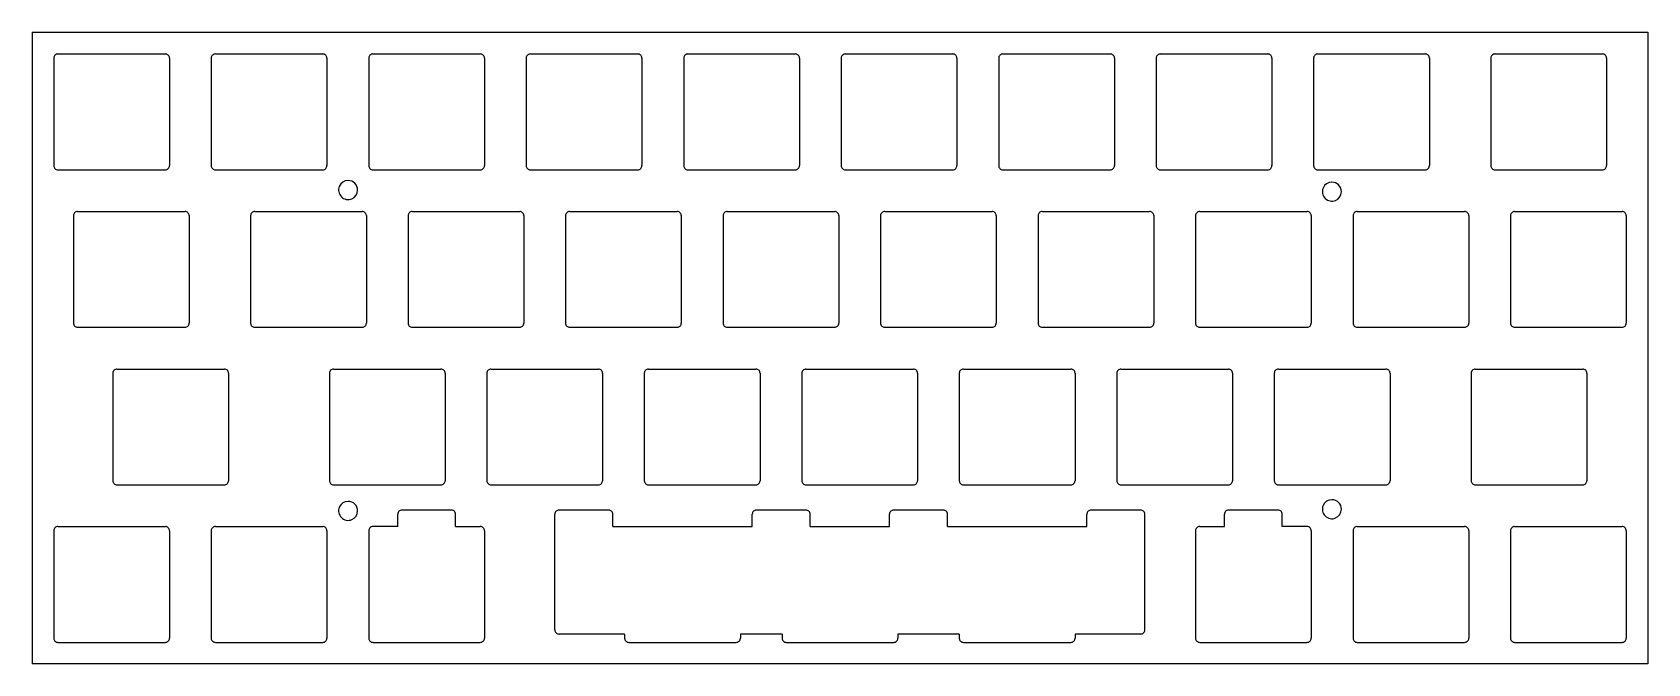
# Model space of a CAD drawing. Header units: millimetres. Extents: x 0 to 195, y -76 to 0.
import ezdxf

# ---------------------------------------------------------------- set-up
doc = ezdxf.new("R2010")
doc.units = ezdxf.units.MM
doc.layers.get('0').update_dxf_attribs({"linetype": 'CONTINUOUS'})

msp = doc.modelspace()

# ---------------------------------------------------------------- linework, layer by layer
at = {"color": 7}
for points in [[(0.025001, -0.024712), (195.425001, -0.024712), (195.425001, -76.374712), (0.025001, -76.374712)], [(0.025001, -0.024712), (0.025001, -76.374712)], [(2.618751, -3.144712), (2.618751, -16.144711)], [(3.118751, -2.644712), (16.11875, -2.644712)], [(16.61875, -3.144712), (16.61875, -16.144711)], [(21.668751, -3.144712), (21.668751, -16.144711)], [(22.168751, -2.644712), (35.168751, -2.644712)], [(35.668751, -3.144712), (35.668751, -16.144711)], [(40.718751, -3.144712), (40.718751, -16.144711)], [(41.218751, -2.644712), (54.218751, -2.644712)], [(54.718751, -3.144712), (54.718751, -16.144711)], [(59.768751, -3.144712), (59.768751, -16.144711)], [(60.268751, -2.644712), (73.268751, -2.644712)], [(73.768751, -3.144712), (73.768751, -16.144711)], [(78.818751, -3.144712), (78.818751, -16.144711)], [(79.318751, -2.644712), (92.318751, -2.644712)], [(92.818751, -3.144712), (92.818751, -16.144711)], [(97.868751, -3.144712), (97.868751, -16.144711)], [(98.368751, -2.644712), (111.368751, -2.644712)], [(111.868751, -3.144712), (111.868751, -16.144711)], [(116.918751, -3.144712), (116.918751, -16.144711)], [(117.418751, -2.644712), (130.41875, -2.644712)], [(130.91875, -3.144712), (130.91875, -16.144711)], [(135.968751, -3.144712), (135.968751, -16.144711)], [(136.468751, -2.644712), (149.468751, -2.644712)], [(149.968751, -3.144712), (149.968751, -16.144711)], [(155.018751, -3.144712), (155.018751, -16.144711)], [(155.518751, -2.644712), (168.518751, -2.644712)], [(169.018751, -3.144712), (169.018751, -16.144711)], [(176.450001, -3.144712), (176.450001, -16.144711)], [(176.950001, -2.644712), (189.950001, -2.644712)], [(190.450001, -3.144712), (190.450001, -16.144711)], [(3.118751, -16.644711), (16.11875, -16.644711)], [(22.168751, -16.644711), (35.168751, -16.644711)], [(41.218751, -16.644711), (54.218751, -16.644711)], [(60.268751, -16.644711), (73.268751, -16.644711)], [(79.318751, -16.644711), (92.318751, -16.644711)], [(98.368751, -16.644711), (111.368751, -16.644711)], [(117.418751, -16.644711), (130.41875, -16.644711)], [(136.468751, -16.644711), (149.468751, -16.644711)], [(155.518751, -16.644711), (168.518751, -16.644711)], [(176.950001, -16.644711), (189.950001, -16.644711)], [(5.000001, -22.194712), (5.000001, -35.194712)], [(5.500001, -21.694712), (18.500001, -21.694712)], [(19.000001, -22.194712), (19.000001, -35.194712)], [(26.431251, -22.194712), (26.431251, -35.194712)], [(26.931251, -21.694712), (39.931251, -21.694712)], [(40.431251, -22.194712), (40.431251, -35.194712)], [(45.481251, -22.194712), (45.481251, -35.194712)], [(45.981251, -21.694712), (58.981251, -21.694712)], [(59.481251, -22.194712), (59.481251, -35.194712)], [(64.531251, -22.194712), (64.531251, -35.194712)], [(65.031251, -21.694712), (78.031251, -21.694712)], [(78.531251, -22.194712), (78.531251, -35.194712)], [(83.581251, -22.194712), (83.581251, -35.194712)], [(84.081251, -21.694712), (97.081251, -21.694712)], [(97.581251, -22.194712), (97.581251, -35.194712)], [(102.631251, -22.194712), (102.631251, -35.194712)], [(103.131251, -21.694712), (116.131251, -21.694712)], [(116.631251, -22.194712), (116.631251, -35.194712)], [(121.681251, -22.194712), (121.681251, -35.194712)], [(122.181251, -21.694712), (135.181251, -21.694712)], [(135.681251, -22.194712), (135.681251, -35.194712)], [(140.731251, -22.194712), (140.731251, -35.194712)], [(141.231251, -21.694712), (154.231251, -21.694712)], [(154.731251, -22.194712), (154.731251, -35.194712)], [(159.781251, -22.194712), (159.781251, -35.194712)], [(160.281251, -21.694712), (173.281251, -21.694712)], [(173.781251, -22.194712), (173.781251, -35.194712)], [(178.831251, -22.194712), (178.831251, -35.194712)], [(179.331251, -21.694712), (192.331251, -21.694712)], [(192.831251, -22.194712), (192.831251, -35.194712)], [(5.500001, -35.694712), (18.500001, -35.694712)], [(26.931251, -35.694712), (39.931251, -35.694712)], [(45.981251, -35.694712), (58.981251, -35.694712)], [(65.031251, -35.694712), (78.031251, -35.694712)], [(84.081251, -35.694712), (97.081251, -35.694712)], [(103.131251, -35.694712), (116.131251, -35.694712)], [(122.181251, -35.694712), (135.181251, -35.694712)], [(141.231251, -35.694712), (154.231251, -35.694712)], [(160.281251, -35.694712), (173.281251, -35.694712)], [(179.331251, -35.694712), (192.331251, -35.694712)], [(10.262501, -40.744712), (23.262501, -40.744712)], [(36.456251, -40.744712), (49.456251, -40.744712)], [(55.506251, -40.744712), (68.506251, -40.744712)], [(74.556251, -40.744712), (87.556251, -40.744712)], [(93.606251, -40.744712), (106.606251, -40.744712)], [(112.656251, -40.744712), (125.656251, -40.744712)], [(131.706251, -40.744712), (144.706251, -40.744712)], [(150.756251, -40.744712), (163.756251, -40.744712)], [(174.568751, -40.744712), (187.568751, -40.744712)], [(9.762501, -41.244712), (9.762501, -54.244712)], [(23.762501, -41.244712), (23.762501, -54.244712)], [(35.956251, -41.244712), (35.956251, -54.244712)], [(49.956251, -41.244712), (49.956251, -54.244712)], [(55.006251, -41.244712), (55.006251, -54.244712)], [(69.006251, -41.244712), (69.006251, -54.244712)], [(74.056251, -41.244712), (74.056251, -54.244712)], [(88.056251, -41.244712), (88.056251, -54.244712)], [(93.106251, -41.244712), (93.106251, -54.244712)], [(107.106251, -41.244712), (107.106251, -54.244712)], [(112.156251, -41.244712), (112.156251, -54.244712)], [(126.156251, -41.244712), (126.156251, -54.244712)], [(131.206251, -41.244712), (131.206251, -54.244712)], [(145.206251, -41.244712), (145.206251, -54.244712)], [(150.256251, -41.244712), (150.256251, -54.244712)], [(164.256251, -41.244712), (164.256251, -54.244712)], [(174.068751, -41.244712), (174.068751, -54.244712)], [(188.068751, -41.244712), (188.068751, -54.244712)], [(10.262501, -54.744712), (23.262501, -54.744712)], [(36.456251, -54.744712), (49.456251, -54.744712)], [(55.506251, -54.744712), (68.506251, -54.744712)], [(74.556251, -54.744712), (87.556251, -54.744712)], [(93.606251, -54.744712), (106.606251, -54.744712)], [(112.656251, -54.744712), (125.656251, -54.744712)], [(131.706251, -54.744712), (144.706251, -54.744712)], [(150.756251, -54.744712), (163.756251, -54.744712)], [(174.568751, -54.744712), (187.568751, -54.744712)], [(44.225001, -59.794712), (44.225001, -58.294712)], [(50.725001, -57.794712), (44.725001, -57.794712)], [(51.225001, -59.794712), (51.225001, -58.294712)], [(63.237001, -72.294712), (63.237001, -58.294712)], [(69.737001, -57.794712), (63.737001, -57.794712)], [(70.237001, -59.794712), (70.237001, -58.294712)], [(87.113001, -59.794712), (87.113001, -58.294712)], [(93.613001, -57.794712), (87.613001, -57.794712)], [(94.113001, -59.794712), (94.113001, -58.294712)], [(103.718251, -59.794712), (103.718251, -58.294712)], [(110.218251, -57.794712), (104.218251, -57.794712)], [(110.718251, -59.794712), (110.718251, -58.294712)], [(127.594251, -59.794712), (127.594251, -58.294712)], [(134.09425, -57.794712), (128.09425, -57.794712)], [(134.594251, -72.294712), (134.594251, -58.294712)], [(144.225001, -59.794712), (144.225001, -58.294712)], [(150.725001, -57.794712), (144.725001, -57.794712)], [(151.225001, -59.794712), (151.225001, -58.294712)], [(2.618751, -60.294712), (2.618751, -73.294712)], [(3.118751, -59.794712), (16.11875, -59.794712)], [(16.61875, -60.294712), (16.61875, -73.294712)], [(21.668751, -60.294712), (21.668751, -73.294712)], [(22.168751, -59.794712), (35.168751, -59.794712)], [(35.668751, -60.294712), (35.668751, -73.294712)], [(40.718751, -60.294712), (40.718751, -73.294712)], [(41.225001, -59.794712), (41.218751, -59.794712)], [(44.225001, -59.794712), (41.225001, -59.794712)], [(51.225001, -59.794712), (54.218751, -59.794712)], [(54.718751, -60.294712), (54.718751, -73.294712)], [(70.237001, -59.794712), (87.113001, -59.794712)], [(94.113001, -59.794712), (103.718251, -59.794712)], [(110.718251, -59.794712), (127.594251, -59.794712)], [(140.731251, -60.294712), (140.731251, -73.294712)], [(141.231251, -59.794712), (144.225001, -59.794712)], [(154.231251, -59.794712), (151.225001, -59.794712)], [(154.731251, -60.294712), (154.731251, -73.294712)], [(159.781251, -60.294712), (159.781251, -73.294712)], [(160.281251, -59.794712), (173.281251, -59.794712)], [(173.781251, -60.294712), (173.781251, -73.294712)], [(178.831251, -60.294712), (178.831251, -73.294712)], [(179.331251, -59.794712), (192.331251, -59.794712)], [(192.831251, -60.294712), (192.831251, -73.294712)], [(3.118751, -73.794712), (16.11875, -73.794712)], [(22.168751, -73.794712), (35.168751, -73.794712)], [(41.218751, -73.794712), (54.218751, -73.794712)], [(71.675001, -72.794712), (63.737001, -72.794712)], [(71.675001, -72.794712), (71.675001, -73.294712)], [(72.175001, -73.794712), (85.175001, -73.794712)], [(90.725001, -72.794712), (85.675001, -72.794712)], [(85.675001, -72.794712), (85.675001, -73.294712)], [(90.725001, -72.794712), (90.725001, -73.294712)], [(91.225001, -73.794712), (104.225001, -73.794712)], [(112.156251, -72.794712), (104.725001, -72.794712)], [(104.725001, -72.794712), (104.725001, -73.294712)], [(112.156251, -72.794712), (112.156251, -73.294712)], [(112.656251, -73.794712), (125.656251, -73.794712)], [(134.09425, -72.794712), (126.156251, -72.794712)], [(126.156251, -72.794712), (126.156251, -73.294712)], [(141.231251, -73.794712), (154.231251, -73.794712)], [(160.281251, -73.794712), (173.281251, -73.794712)], [(179.331251, -73.794712), (192.331251, -73.794712)]]:
    msp.add_lwpolyline(points, dxfattribs=at)
for points in [[(38.225001, -17.944712), (38.225001, -17.944712)], [(157.225001, -18.144712), (157.225001, -18.144712)], [(157.225001, -56.544712), (157.225001, -56.544712)], [(38.225001, -56.744712), (38.225001, -56.744712)]]:
    msp.add_lwpolyline(points, close=True, dxfattribs=at)
for points in [[(2.765198, -2.791159), (2.671429, -2.884927), (2.618751, -3.012104), (2.618751, -3.144712)], [(3.118751, -2.644712), (2.986143, -2.644712), (2.858966, -2.697391), (2.765198, -2.791159)], [(16.472303, -2.791159), (16.378535, -2.697391), (16.251358, -2.644712), (16.11875, -2.644712)], [(16.61875, -3.144712), (16.61875, -3.012104), (16.566072, -2.884927), (16.472303, -2.791159)], [(21.815198, -2.791159), (21.721429, -2.884927), (21.668751, -3.012104), (21.668751, -3.144712)], [(22.168751, -2.644712), (22.036143, -2.644712), (21.908966, -2.697391), (21.815198, -2.791159)], [(35.522304, -2.791159), (35.428536, -2.697391), (35.301359, -2.644712), (35.168751, -2.644712)], [(35.668751, -3.144712), (35.668751, -3.012104), (35.616073, -2.884927), (35.522304, -2.791159)], [(40.865198, -2.791159), (40.771429, -2.884927), (40.718751, -3.012104), (40.718751, -3.144712)], [(41.218751, -2.644712), (41.086143, -2.644712), (40.958966, -2.697391), (40.865198, -2.791159)], [(54.572304, -2.791159), (54.478536, -2.697391), (54.351359, -2.644712), (54.218751, -2.644712)], [(54.718751, -3.144712), (54.718751, -3.012104), (54.666073, -2.884927), (54.572304, -2.791159)], [(59.915198, -2.791159), (59.821429, -2.884927), (59.768751, -3.012104), (59.768751, -3.144712)], [(60.268751, -2.644712), (60.136143, -2.644712), (60.008966, -2.697391), (59.915198, -2.791159)], [(73.622304, -2.791159), (73.528536, -2.697391), (73.401359, -2.644712), (73.268751, -2.644712)], [(73.768751, -3.144712), (73.768751, -3.012104), (73.716073, -2.884927), (73.622304, -2.791159)], [(78.965198, -2.791159), (78.871429, -2.884927), (78.818751, -3.012104), (78.818751, -3.144712)], [(79.318751, -2.644712), (79.186143, -2.644712), (79.058966, -2.697391), (78.965198, -2.791159)], [(92.672304, -2.791159), (92.578536, -2.697391), (92.451359, -2.644712), (92.318751, -2.644712)], [(92.818751, -3.144712), (92.818751, -3.012104), (92.766073, -2.884927), (92.672304, -2.791159)], [(98.015198, -2.791159), (97.921429, -2.884927), (97.868751, -3.012104), (97.868751, -3.144712)], [(98.368751, -2.644712), (98.236143, -2.644712), (98.108966, -2.697391), (98.015198, -2.791159)], [(111.722304, -2.791159), (111.628536, -2.697391), (111.501359, -2.644712), (111.368751, -2.644712)], [(111.868751, -3.144712), (111.868751, -3.012104), (111.816073, -2.884927), (111.722304, -2.791159)], [(117.065198, -2.791159), (116.971429, -2.884927), (116.918751, -3.012104), (116.918751, -3.144712)], [(117.418751, -2.644712), (117.286143, -2.644712), (117.158966, -2.697391), (117.065198, -2.791159)], [(130.772303, -2.791159), (130.678535, -2.697391), (130.551358, -2.644712), (130.41875, -2.644712)], [(130.91875, -3.144712), (130.91875, -3.012104), (130.866072, -2.884927), (130.772303, -2.791159)], [(136.115198, -2.791159), (136.021429, -2.884927), (135.968751, -3.012104), (135.968751, -3.144712)], [(136.468751, -2.644712), (136.336143, -2.644712), (136.208966, -2.697391), (136.115198, -2.791159)], [(149.822304, -2.791159), (149.728536, -2.697391), (149.601359, -2.644712), (149.468751, -2.644712)], [(149.968751, -3.144712), (149.968751, -3.012104), (149.916073, -2.884927), (149.822304, -2.791159)], [(155.165198, -2.791159), (155.071429, -2.884927), (155.018751, -3.012104), (155.018751, -3.144712)], [(155.518751, -2.644712), (155.386143, -2.644712), (155.258966, -2.697391), (155.165198, -2.791159)], [(168.872304, -2.791159), (168.778536, -2.697391), (168.651359, -2.644712), (168.518751, -2.644712)], [(169.018751, -3.144712), (169.018751, -3.012104), (168.966073, -2.884927), (168.872304, -2.791159)], [(176.596448, -2.791159), (176.502679, -2.884927), (176.450001, -3.012104), (176.450001, -3.144712)], [(176.950001, -2.644712), (176.817393, -2.644712), (176.690216, -2.697391), (176.596448, -2.791159)], [(190.303554, -2.791159), (190.209786, -2.697391), (190.082609, -2.644712), (189.950001, -2.644712)], [(190.450001, -3.144712), (190.450001, -3.012104), (190.397323, -2.884927), (190.303554, -2.791159)], [(2.618751, -16.144711), (2.618751, -16.27732), (2.671429, -16.404497), (2.765198, -16.498265)], [(2.765198, -16.498265), (2.858966, -16.592033), (2.986143, -16.644711), (3.118751, -16.644711)], [(16.11875, -16.644711), (16.251358, -16.644711), (16.378535, -16.592033), (16.472303, -16.498265)], [(16.472303, -16.498265), (16.566072, -16.404497), (16.61875, -16.27732), (16.61875, -16.144711)], [(21.668751, -16.144711), (21.668751, -16.27732), (21.721429, -16.404497), (21.815198, -16.498265)], [(21.815198, -16.498265), (21.908966, -16.592033), (22.036143, -16.644711), (22.168751, -16.644711)], [(35.168751, -16.644711), (35.301359, -16.644711), (35.428536, -16.592033), (35.522304, -16.498265)], [(35.522304, -16.498265), (35.616073, -16.404497), (35.668751, -16.27732), (35.668751, -16.144711)], [(40.718751, -16.144711), (40.718751, -16.27732), (40.771429, -16.404497), (40.865198, -16.498265)], [(40.865198, -16.498265), (40.958966, -16.592033), (41.086143, -16.644711), (41.218751, -16.644711)], [(54.218751, -16.644711), (54.351359, -16.644711), (54.478536, -16.592033), (54.572304, -16.498265)], [(54.572304, -16.498265), (54.666073, -16.404497), (54.718751, -16.27732), (54.718751, -16.144711)], [(59.768751, -16.144711), (59.768751, -16.27732), (59.821429, -16.404497), (59.915198, -16.498265)], [(59.915198, -16.498265), (60.008966, -16.592033), (60.136143, -16.644711), (60.268751, -16.644711)], [(73.268751, -16.644711), (73.401359, -16.644711), (73.528536, -16.592033), (73.622304, -16.498265)], [(73.622304, -16.498265), (73.716073, -16.404497), (73.768751, -16.27732), (73.768751, -16.144711)], [(78.818751, -16.144711), (78.818751, -16.27732), (78.871429, -16.404497), (78.965198, -16.498265)], [(78.965198, -16.498265), (79.058966, -16.592033), (79.186143, -16.644711), (79.318751, -16.644711)], [(92.318751, -16.644711), (92.451359, -16.644711), (92.578536, -16.592033), (92.672304, -16.498265)], [(92.672304, -16.498265), (92.766073, -16.404497), (92.818751, -16.27732), (92.818751, -16.144711)], [(97.868751, -16.144711), (97.868751, -16.27732), (97.921429, -16.404497), (98.015198, -16.498265)], [(98.015198, -16.498265), (98.108966, -16.592033), (98.236143, -16.644711), (98.368751, -16.644711)], [(111.368751, -16.644711), (111.501359, -16.644711), (111.628536, -16.592033), (111.722304, -16.498265)], [(111.722304, -16.498265), (111.816073, -16.404497), (111.868751, -16.27732), (111.868751, -16.144711)], [(116.918751, -16.144711), (116.918751, -16.27732), (116.971429, -16.404497), (117.065198, -16.498265)], [(117.065198, -16.498265), (117.158966, -16.592033), (117.286143, -16.644711), (117.418751, -16.644711)], [(130.41875, -16.644711), (130.551358, -16.644711), (130.678535, -16.592033), (130.772303, -16.498265)], [(130.772303, -16.498265), (130.866072, -16.404497), (130.91875, -16.27732), (130.91875, -16.144711)], [(135.968751, -16.144711), (135.968751, -16.27732), (136.021429, -16.404497), (136.115198, -16.498265)], [(136.115198, -16.498265), (136.208966, -16.592033), (136.336143, -16.644711), (136.468751, -16.644711)], [(149.468751, -16.644711), (149.601359, -16.644711), (149.728536, -16.592033), (149.822304, -16.498265)], [(149.822304, -16.498265), (149.916073, -16.404497), (149.968751, -16.27732), (149.968751, -16.144711)], [(155.018751, -16.144711), (155.018751, -16.27732), (155.071429, -16.404497), (155.165198, -16.498265)], [(155.165198, -16.498265), (155.258966, -16.592033), (155.386143, -16.644711), (155.518751, -16.644711)], [(168.518751, -16.644711), (168.651359, -16.644711), (168.778536, -16.592033), (168.872304, -16.498265)], [(168.872304, -16.498265), (168.966073, -16.404497), (169.018751, -16.27732), (169.018751, -16.144711)], [(176.450001, -16.144711), (176.450001, -16.27732), (176.502679, -16.404497), (176.596448, -16.498265)], [(176.596448, -16.498265), (176.690216, -16.592033), (176.817393, -16.644711), (176.950001, -16.644711)], [(189.950001, -16.644711), (190.082609, -16.644711), (190.209786, -16.592033), (190.303554, -16.498265)], [(190.303554, -16.498265), (190.397323, -16.404497), (190.450001, -16.27732), (190.450001, -16.144711)], [(37.16254, -18.654626), (36.984541, -19.084352), (37.082931, -19.578987), (37.411828, -19.907885)], [(38.225001, -17.944712), (37.759869, -17.944712), (37.340538, -18.224901), (37.16254, -18.654626)], [(39.038174, -18.28154), (38.822507, -18.065873), (38.53, -17.944712), (38.225001, -17.944712)], [(38.665087, -20.157174), (39.094812, -19.979176), (39.375001, -19.559844), (39.375001, -19.094712)], [(39.375001, -19.094712), (39.375001, -18.789713), (39.253841, -18.497206), (39.038174, -18.28154)], [(156.16254, -18.854626), (155.984541, -19.284352), (156.082931, -19.778987), (156.411828, -20.107885)], [(157.225001, -18.144712), (156.759869, -18.144712), (156.340538, -18.424901), (156.16254, -18.854626)], [(158.038174, -18.48154), (157.822507, -18.265873), (157.53, -18.144712), (157.225001, -18.144712)], [(157.665087, -20.357174), (158.094812, -20.179176), (158.375001, -19.759844), (158.375001, -19.294712)], [(158.375001, -19.294712), (158.375001, -18.989713), (158.253841, -18.697206), (158.038174, -18.48154)], [(37.411828, -19.907885), (37.740726, -20.236783), (38.235361, -20.335172), (38.665087, -20.157174)], [(156.411828, -20.107885), (156.740726, -20.436783), (157.235361, -20.535172), (157.665087, -20.357174)], [(5.146448, -21.841159), (5.052679, -21.934927), (5.000001, -22.062104), (5.000001, -22.194712)], [(5.500001, -21.694712), (5.367393, -21.694712), (5.240216, -21.747391), (5.146448, -21.841159)], [(18.853554, -21.841159), (18.759786, -21.747391), (18.632609, -21.694712), (18.500001, -21.694712)], [(19.000001, -22.194712), (19.000001, -22.062104), (18.947323, -21.934927), (18.853554, -21.841159)], [(26.577698, -21.841159), (26.483929, -21.934927), (26.431251, -22.062104), (26.431251, -22.194712)], [(26.931251, -21.694712), (26.798643, -21.694712), (26.671466, -21.747391), (26.577698, -21.841159)], [(40.284804, -21.841159), (40.191036, -21.747391), (40.063859, -21.694712), (39.931251, -21.694712)], [(40.431251, -22.194712), (40.431251, -22.062104), (40.378573, -21.934927), (40.284804, -21.841159)], [(45.627698, -21.841159), (45.533929, -21.934927), (45.481251, -22.062104), (45.481251, -22.194712)], [(45.981251, -21.694712), (45.848643, -21.694712), (45.721466, -21.747391), (45.627698, -21.841159)], [(59.334804, -21.841159), (59.241036, -21.747391), (59.113859, -21.694712), (58.981251, -21.694712)], [(59.481251, -22.194712), (59.481251, -22.062104), (59.428573, -21.934927), (59.334804, -21.841159)], [(64.677698, -21.841159), (64.583929, -21.934927), (64.531251, -22.062104), (64.531251, -22.194712)], [(65.031251, -21.694712), (64.898643, -21.694712), (64.771466, -21.747391), (64.677698, -21.841159)], [(78.384804, -21.841159), (78.291036, -21.747391), (78.163859, -21.694712), (78.031251, -21.694712)], [(78.531251, -22.194712), (78.531251, -22.062104), (78.478573, -21.934927), (78.384804, -21.841159)], [(83.727698, -21.841159), (83.633929, -21.934927), (83.581251, -22.062104), (83.581251, -22.194712)], [(84.081251, -21.694712), (83.948643, -21.694712), (83.821466, -21.747391), (83.727698, -21.841159)], [(97.434804, -21.841159), (97.341036, -21.747391), (97.213859, -21.694712), (97.081251, -21.694712)], [(97.581251, -22.194712), (97.581251, -22.062104), (97.528573, -21.934927), (97.434804, -21.841159)], [(102.777698, -21.841159), (102.683929, -21.934927), (102.631251, -22.062104), (102.631251, -22.194712)], [(103.131251, -21.694712), (102.998643, -21.694712), (102.871466, -21.747391), (102.777698, -21.841159)], [(116.484804, -21.841159), (116.391036, -21.747391), (116.263859, -21.694712), (116.131251, -21.694712)], [(116.631251, -22.194712), (116.631251, -22.062104), (116.578573, -21.934927), (116.484804, -21.841159)], [(121.827698, -21.841159), (121.733929, -21.934927), (121.681251, -22.062104), (121.681251, -22.194712)], [(122.181251, -21.694712), (122.048643, -21.694712), (121.921466, -21.747391), (121.827698, -21.841159)], [(135.534804, -21.841159), (135.441036, -21.747391), (135.313859, -21.694712), (135.181251, -21.694712)], [(135.681251, -22.194712), (135.681251, -22.062104), (135.628573, -21.934927), (135.534804, -21.841159)], [(140.877698, -21.841159), (140.783929, -21.934927), (140.731251, -22.062104), (140.731251, -22.194712)], [(141.231251, -21.694712), (141.098643, -21.694712), (140.971466, -21.747391), (140.877698, -21.841159)], [(154.584804, -21.841159), (154.491036, -21.747391), (154.363859, -21.694712), (154.231251, -21.694712)], [(154.731251, -22.194712), (154.731251, -22.062104), (154.678573, -21.934927), (154.584804, -21.841159)], [(159.927698, -21.841159), (159.833929, -21.934927), (159.781251, -22.062104), (159.781251, -22.194712)], [(160.281251, -21.694712), (160.148643, -21.694712), (160.021466, -21.747391), (159.927698, -21.841159)], [(173.634804, -21.841159), (173.541036, -21.747391), (173.413859, -21.694712), (173.281251, -21.694712)], [(173.781251, -22.194712), (173.781251, -22.062104), (173.728573, -21.934927), (173.634804, -21.841159)], [(178.977698, -21.841159), (178.883929, -21.934927), (178.831251, -22.062104), (178.831251, -22.194712)], [(179.331251, -21.694712), (179.198643, -21.694712), (179.071466, -21.747391), (178.977698, -21.841159)], [(192.684804, -21.841159), (192.591036, -21.747391), (192.463859, -21.694712), (192.331251, -21.694712)], [(192.831251, -22.194712), (192.831251, -22.062104), (192.778573, -21.934927), (192.684804, -21.841159)], [(5.000001, -35.194712), (5.000001, -35.327321), (5.052679, -35.454498), (5.146448, -35.548266)], [(5.146448, -35.548266), (5.240216, -35.642034), (5.367393, -35.694712), (5.500001, -35.694712)], [(18.500001, -35.694712), (18.632609, -35.694712), (18.759786, -35.642034), (18.853554, -35.548266)], [(18.853554, -35.548266), (18.947323, -35.454498), (19.000001, -35.327321), (19.000001, -35.194712)], [(26.431251, -35.194712), (26.431251, -35.327321), (26.483929, -35.454498), (26.577698, -35.548266)], [(26.577698, -35.548266), (26.671466, -35.642034), (26.798643, -35.694712), (26.931251, -35.694712)], [(39.931251, -35.694712), (40.063859, -35.694712), (40.191036, -35.642034), (40.284804, -35.548266)], [(40.284804, -35.548266), (40.378573, -35.454498), (40.431251, -35.327321), (40.431251, -35.194712)], [(45.481251, -35.194712), (45.481251, -35.327321), (45.533929, -35.454498), (45.627698, -35.548266)], [(45.627698, -35.548266), (45.721466, -35.642034), (45.848643, -35.694712), (45.981251, -35.694712)], [(58.981251, -35.694712), (59.113859, -35.694712), (59.241036, -35.642034), (59.334804, -35.548266)], [(59.334804, -35.548266), (59.428573, -35.454498), (59.481251, -35.327321), (59.481251, -35.194712)], [(64.531251, -35.194712), (64.531251, -35.327321), (64.583929, -35.454498), (64.677698, -35.548266)], [(64.677698, -35.548266), (64.771466, -35.642034), (64.898643, -35.694712), (65.031251, -35.694712)], [(78.031251, -35.694712), (78.163859, -35.694712), (78.291036, -35.642034), (78.384804, -35.548266)], [(78.384804, -35.548266), (78.478573, -35.454498), (78.531251, -35.327321), (78.531251, -35.194712)], [(83.581251, -35.194712), (83.581251, -35.327321), (83.633929, -35.454498), (83.727698, -35.548266)], [(83.727698, -35.548266), (83.821466, -35.642034), (83.948643, -35.694712), (84.081251, -35.694712)], [(97.081251, -35.694712), (97.213859, -35.694712), (97.341036, -35.642034), (97.434804, -35.548266)], [(97.434804, -35.548266), (97.528573, -35.454498), (97.581251, -35.327321), (97.581251, -35.194712)], [(102.631251, -35.194712), (102.631251, -35.327321), (102.683929, -35.454498), (102.777698, -35.548266)], [(102.777698, -35.548266), (102.871466, -35.642034), (102.998643, -35.694712), (103.131251, -35.694712)], [(116.131251, -35.694712), (116.263859, -35.694712), (116.391036, -35.642034), (116.484804, -35.548266)], [(116.484804, -35.548266), (116.578573, -35.454498), (116.631251, -35.327321), (116.631251, -35.194712)], [(121.681251, -35.194712), (121.681251, -35.327321), (121.733929, -35.454498), (121.827698, -35.548266)], [(121.827698, -35.548266), (121.921466, -35.642034), (122.048643, -35.694712), (122.181251, -35.694712)], [(135.181251, -35.694712), (135.313859, -35.694712), (135.441036, -35.642034), (135.534804, -35.548266)], [(135.534804, -35.548266), (135.628573, -35.454498), (135.681251, -35.327321), (135.681251, -35.194712)], [(140.731251, -35.194712), (140.731251, -35.327321), (140.783929, -35.454498), (140.877698, -35.548266)], [(140.877698, -35.548266), (140.971466, -35.642034), (141.098643, -35.694712), (141.231251, -35.694712)], [(154.231251, -35.694712), (154.363859, -35.694712), (154.491036, -35.642034), (154.584804, -35.548266)], [(154.584804, -35.548266), (154.678573, -35.454498), (154.731251, -35.327321), (154.731251, -35.194712)], [(159.781251, -35.194712), (159.781251, -35.327321), (159.833929, -35.454498), (159.927698, -35.548266)], [(159.927698, -35.548266), (160.021466, -35.642034), (160.148643, -35.694712), (160.281251, -35.694712)], [(173.281251, -35.694712), (173.413859, -35.694712), (173.541036, -35.642034), (173.634804, -35.548266)], [(173.634804, -35.548266), (173.728573, -35.454498), (173.781251, -35.327321), (173.781251, -35.194712)], [(178.831251, -35.194712), (178.831251, -35.327321), (178.883929, -35.454498), (178.977698, -35.548266)], [(178.977698, -35.548266), (179.071466, -35.642034), (179.198643, -35.694712), (179.331251, -35.694712)], [(192.331251, -35.694712), (192.463859, -35.694712), (192.591036, -35.642034), (192.684804, -35.548266)], [(192.684804, -35.548266), (192.778573, -35.454498), (192.831251, -35.327321), (192.831251, -35.194712)], [(9.908948, -40.891159), (9.815179, -40.984927), (9.762501, -41.112104), (9.762501, -41.244712)], [(10.262501, -40.744712), (10.129893, -40.744712), (10.002716, -40.797391), (9.908948, -40.891159)], [(23.616054, -40.891159), (23.522286, -40.797391), (23.395109, -40.744712), (23.262501, -40.744712)], [(23.762501, -41.244712), (23.762501, -41.112104), (23.709823, -40.984927), (23.616054, -40.891159)], [(36.102698, -40.891159), (36.008929, -40.984927), (35.956251, -41.112104), (35.956251, -41.244712)], [(36.456251, -40.744712), (36.323643, -40.744712), (36.196466, -40.797391), (36.102698, -40.891159)], [(49.809804, -40.891159), (49.716036, -40.797391), (49.588859, -40.744712), (49.456251, -40.744712)], [(49.956251, -41.244712), (49.956251, -41.112104), (49.903573, -40.984927), (49.809804, -40.891159)], [(55.152698, -40.891159), (55.058929, -40.984927), (55.006251, -41.112104), (55.006251, -41.244712)], [(55.506251, -40.744712), (55.373643, -40.744712), (55.246466, -40.797391), (55.152698, -40.891159)], [(68.859804, -40.891159), (68.766036, -40.797391), (68.638859, -40.744712), (68.506251, -40.744712)], [(69.006251, -41.244712), (69.006251, -41.112104), (68.953573, -40.984927), (68.859804, -40.891159)], [(74.202698, -40.891159), (74.108929, -40.984927), (74.056251, -41.112104), (74.056251, -41.244712)], [(74.556251, -40.744712), (74.423643, -40.744712), (74.296466, -40.797391), (74.202698, -40.891159)], [(87.909804, -40.891159), (87.816036, -40.797391), (87.688859, -40.744712), (87.556251, -40.744712)], [(88.056251, -41.244712), (88.056251, -41.112104), (88.003573, -40.984927), (87.909804, -40.891159)], [(93.252698, -40.891159), (93.158929, -40.984927), (93.106251, -41.112104), (93.106251, -41.244712)], [(93.606251, -40.744712), (93.473643, -40.744712), (93.346466, -40.797391), (93.252698, -40.891159)], [(106.959804, -40.891159), (106.866036, -40.797391), (106.738859, -40.744712), (106.606251, -40.744712)], [(107.106251, -41.244712), (107.106251, -41.112104), (107.053573, -40.984927), (106.959804, -40.891159)], [(112.302698, -40.891159), (112.208929, -40.984927), (112.156251, -41.112104), (112.156251, -41.244712)], [(112.656251, -40.744712), (112.523643, -40.744712), (112.396466, -40.797391), (112.302698, -40.891159)], [(126.009804, -40.891159), (125.916036, -40.797391), (125.788859, -40.744712), (125.656251, -40.744712)], [(126.156251, -41.244712), (126.156251, -41.112104), (126.103573, -40.984927), (126.009804, -40.891159)], [(131.352698, -40.891159), (131.258929, -40.984927), (131.206251, -41.112104), (131.206251, -41.244712)], [(131.706251, -40.744712), (131.573643, -40.744712), (131.446466, -40.797391), (131.352698, -40.891159)], [(145.059804, -40.891159), (144.966036, -40.797391), (144.838859, -40.744712), (144.706251, -40.744712)], [(145.206251, -41.244712), (145.206251, -41.112104), (145.153573, -40.984927), (145.059804, -40.891159)], [(150.402698, -40.891159), (150.308929, -40.984927), (150.256251, -41.112104), (150.256251, -41.244712)], [(150.756251, -40.744712), (150.623643, -40.744712), (150.496466, -40.797391), (150.402698, -40.891159)], [(164.109804, -40.891159), (164.016036, -40.797391), (163.888859, -40.744712), (163.756251, -40.744712)], [(164.256251, -41.244712), (164.256251, -41.112104), (164.203573, -40.984927), (164.109804, -40.891159)], [(174.215198, -40.891159), (174.121429, -40.984927), (174.068751, -41.112104), (174.068751, -41.244712)], [(174.568751, -40.744712), (174.436143, -40.744712), (174.308966, -40.797391), (174.215198, -40.891159)], [(187.922304, -40.891159), (187.828536, -40.797391), (187.701359, -40.744712), (187.568751, -40.744712)], [(188.068751, -41.244712), (188.068751, -41.112104), (188.016073, -40.984927), (187.922304, -40.891159)], [(9.762501, -54.244712), (9.762501, -54.377321), (9.815179, -54.504498), (9.908948, -54.598266)], [(9.908948, -54.598266), (10.002716, -54.692034), (10.129893, -54.744712), (10.262501, -54.744712)], [(23.262501, -54.744712), (23.395109, -54.744712), (23.522286, -54.692034), (23.616054, -54.598266)], [(23.616054, -54.598266), (23.709823, -54.504498), (23.762501, -54.377321), (23.762501, -54.244712)], [(35.956251, -54.244712), (35.956251, -54.377321), (36.008929, -54.504498), (36.102698, -54.598266)], [(36.102698, -54.598266), (36.196466, -54.692034), (36.323643, -54.744712), (36.456251, -54.744712)], [(49.456251, -54.744712), (49.588859, -54.744712), (49.716036, -54.692034), (49.809804, -54.598266)], [(49.809804, -54.598266), (49.903573, -54.504498), (49.956251, -54.377321), (49.956251, -54.244712)], [(55.006251, -54.244712), (55.006251, -54.377321), (55.058929, -54.504498), (55.152698, -54.598266)], [(55.152698, -54.598266), (55.246466, -54.692034), (55.373643, -54.744712), (55.506251, -54.744712)], [(68.506251, -54.744712), (68.638859, -54.744712), (68.766036, -54.692034), (68.859804, -54.598266)], [(68.859804, -54.598266), (68.953573, -54.504498), (69.006251, -54.377321), (69.006251, -54.244712)], [(74.056251, -54.244712), (74.056251, -54.377321), (74.108929, -54.504498), (74.202698, -54.598266)], [(74.202698, -54.598266), (74.296466, -54.692034), (74.423643, -54.744712), (74.556251, -54.744712)], [(87.556251, -54.744712), (87.688859, -54.744712), (87.816036, -54.692034), (87.909804, -54.598266)], [(87.909804, -54.598266), (88.003573, -54.504498), (88.056251, -54.377321), (88.056251, -54.244712)], [(93.106251, -54.244712), (93.106251, -54.377321), (93.158929, -54.504498), (93.252698, -54.598266)], [(93.252698, -54.598266), (93.346466, -54.692034), (93.473643, -54.744712), (93.606251, -54.744712)], [(106.606251, -54.744712), (106.738859, -54.744712), (106.866036, -54.692034), (106.959804, -54.598266)], [(106.959804, -54.598266), (107.053573, -54.504498), (107.106251, -54.377321), (107.106251, -54.244712)], [(112.156251, -54.244712), (112.156251, -54.377321), (112.208929, -54.504498), (112.302698, -54.598266)], [(112.302698, -54.598266), (112.396466, -54.692034), (112.523643, -54.744712), (112.656251, -54.744712)], [(125.656251, -54.744712), (125.788859, -54.744712), (125.916036, -54.692034), (126.009804, -54.598266)], [(126.009804, -54.598266), (126.103573, -54.504498), (126.156251, -54.377321), (126.156251, -54.244712)], [(131.206251, -54.244712), (131.206251, -54.377321), (131.258929, -54.504498), (131.352698, -54.598266)], [(131.352698, -54.598266), (131.446466, -54.692034), (131.573643, -54.744712), (131.706251, -54.744712)], [(144.706251, -54.744712), (144.838859, -54.744712), (144.966036, -54.692034), (145.059804, -54.598266)], [(145.059804, -54.598266), (145.153573, -54.504498), (145.206251, -54.377321), (145.206251, -54.244712)], [(150.256251, -54.244712), (150.256251, -54.377321), (150.308929, -54.504498), (150.402698, -54.598266)], [(150.402698, -54.598266), (150.496466, -54.692034), (150.623643, -54.744712), (150.756251, -54.744712)], [(163.756251, -54.744712), (163.888859, -54.744712), (164.016036, -54.692034), (164.109804, -54.598266)], [(164.109804, -54.598266), (164.203573, -54.504498), (164.256251, -54.377321), (164.256251, -54.244712)], [(174.068751, -54.244712), (174.068751, -54.377321), (174.121429, -54.504498), (174.215198, -54.598266)], [(174.215198, -54.598266), (174.308966, -54.692034), (174.436143, -54.744712), (174.568751, -54.744712)], [(187.568751, -54.744712), (187.701359, -54.744712), (187.828536, -54.692034), (187.922304, -54.598266)], [(187.922304, -54.598266), (188.016073, -54.504498), (188.068751, -54.377321), (188.068751, -54.244712)], [(157.225001, -56.544712), (156.759869, -56.544712), (156.340538, -56.824901), (156.16254, -57.254626)], [(158.038174, -56.88154), (157.822507, -56.665873), (157.53, -56.544712), (157.225001, -56.544712)], [(37.16254, -57.454626), (36.984541, -57.884352), (37.082931, -58.378987), (37.411828, -58.707885)], [(38.225001, -56.744712), (37.759869, -56.744712), (37.340538, -57.024901), (37.16254, -57.454626)], [(39.038174, -57.08154), (38.822507, -56.865873), (38.53, -56.744712), (38.225001, -56.744712)], [(38.665087, -58.957174), (39.094812, -58.779176), (39.375001, -58.359844), (39.375001, -57.894712)], [(39.375001, -57.894712), (39.375001, -57.589713), (39.253841, -57.297206), (39.038174, -57.08154)], [(44.371448, -57.941159), (44.277679, -58.034927), (44.225001, -58.162104), (44.225001, -58.294712)], [(44.725001, -57.794712), (44.592393, -57.794712), (44.465216, -57.847391), (44.371448, -57.941159)], [(51.078554, -57.941159), (50.984786, -57.847391), (50.857609, -57.794712), (50.725001, -57.794712)], [(51.225001, -58.294712), (51.225001, -58.162104), (51.172323, -58.034927), (51.078554, -57.941159)], [(63.383448, -57.941159), (63.289679, -58.034927), (63.237001, -58.162104), (63.237001, -58.294712)], [(63.737001, -57.794712), (63.604393, -57.794712), (63.477216, -57.847391), (63.383448, -57.941159)], [(70.090554, -57.941159), (69.996786, -57.847391), (69.869609, -57.794712), (69.737001, -57.794712)], [(70.237001, -58.294712), (70.237001, -58.162104), (70.184323, -58.034927), (70.090554, -57.941159)], [(87.259448, -57.941159), (87.165679, -58.034927), (87.113001, -58.162104), (87.113001, -58.294712)], [(87.613001, -57.794712), (87.480393, -57.794712), (87.353216, -57.847391), (87.259448, -57.941159)], [(93.966554, -57.941159), (93.872786, -57.847391), (93.745609, -57.794712), (93.613001, -57.794712)], [(94.113001, -58.294712), (94.113001, -58.162104), (94.060323, -58.034927), (93.966554, -57.941159)], [(103.864698, -57.941159), (103.770929, -58.034927), (103.718251, -58.162104), (103.718251, -58.294712)], [(104.218251, -57.794712), (104.085643, -57.794712), (103.958466, -57.847391), (103.864698, -57.941159)], [(110.571804, -57.941159), (110.478036, -57.847391), (110.350859, -57.794712), (110.218251, -57.794712)], [(110.718251, -58.294712), (110.718251, -58.162104), (110.665573, -58.034927), (110.571804, -57.941159)], [(127.740697, -57.941159), (127.646928, -58.034927), (127.59425, -58.162104), (127.59425, -58.294712)], [(128.09425, -57.794712), (127.961642, -57.794712), (127.834465, -57.847391), (127.740697, -57.941159)], [(134.447804, -57.941158), (134.354036, -57.84739), (134.226859, -57.794711), (134.09425, -57.794711)], [(134.594251, -58.294712), (134.594251, -58.162104), (134.541572, -58.034927), (134.447804, -57.941158)], [(144.371448, -57.941159), (144.277679, -58.034927), (144.225001, -58.162104), (144.225001, -58.294712)], [(144.725001, -57.794712), (144.592393, -57.794712), (144.465216, -57.847391), (144.371448, -57.941159)], [(151.078554, -57.941159), (150.984786, -57.847391), (150.857609, -57.794712), (150.725001, -57.794712)], [(151.225001, -58.294712), (151.225001, -58.162104), (151.172323, -58.034927), (151.078554, -57.941159)], [(156.16254, -57.254626), (155.984541, -57.684352), (156.082931, -58.178987), (156.411828, -58.507885)], [(156.411828, -58.507885), (156.740726, -58.836783), (157.235361, -58.935172), (157.665087, -58.757174)], [(157.665087, -58.757174), (158.094812, -58.579176), (158.375001, -58.159844), (158.375001, -57.694712)], [(158.375001, -57.694712), (158.375001, -57.389713), (158.253841, -57.097206), (158.038174, -56.88154)], [(2.765198, -59.941159), (2.671429, -60.034927), (2.618751, -60.162104), (2.618751, -60.294712)], [(3.118751, -59.794712), (2.986143, -59.794712), (2.858966, -59.847391), (2.765198, -59.941159)], [(16.472303, -59.941159), (16.378535, -59.847391), (16.251358, -59.794712), (16.11875, -59.794712)], [(16.61875, -60.294712), (16.61875, -60.162104), (16.566072, -60.034927), (16.472303, -59.941159)], [(21.815198, -59.941159), (21.721429, -60.034927), (21.668751, -60.162104), (21.668751, -60.294712)], [(22.168751, -59.794712), (22.036143, -59.794712), (21.908966, -59.847391), (21.815198, -59.941159)], [(35.522304, -59.941159), (35.428536, -59.847391), (35.301359, -59.794712), (35.168751, -59.794712)], [(35.668751, -60.294712), (35.668751, -60.162104), (35.616073, -60.034927), (35.522304, -59.941159)], [(37.411828, -58.707885), (37.740726, -59.036783), (38.235361, -59.135172), (38.665087, -58.957174)], [(40.865198, -59.941159), (40.771429, -60.034927), (40.718751, -60.162104), (40.718751, -60.294712)], [(41.218751, -59.794712), (41.086143, -59.794712), (40.958966, -59.847391), (40.865198, -59.941159)], [(54.572304, -59.941159), (54.478536, -59.847391), (54.351359, -59.794712), (54.218751, -59.794712)], [(54.718751, -60.294712), (54.718751, -60.162104), (54.666073, -60.034927), (54.572304, -59.941159)], [(140.877698, -59.941159), (140.783929, -60.034927), (140.731251, -60.162104), (140.731251, -60.294712)], [(141.231251, -59.794712), (141.098643, -59.794712), (140.971466, -59.847391), (140.877698, -59.941159)], [(154.584804, -59.941159), (154.491036, -59.847391), (154.363859, -59.794712), (154.231251, -59.794712)], [(154.731251, -60.294712), (154.731251, -60.162104), (154.678573, -60.034927), (154.584804, -59.941159)], [(159.927698, -59.941159), (159.833929, -60.034927), (159.781251, -60.162104), (159.781251, -60.294712)], [(160.281251, -59.794712), (160.148643, -59.794712), (160.021466, -59.847391), (159.927698, -59.941159)], [(173.634804, -59.941159), (173.541036, -59.847391), (173.413859, -59.794712), (173.281251, -59.794712)], [(173.781251, -60.294712), (173.781251, -60.162104), (173.728573, -60.034927), (173.634804, -59.941159)], [(178.977698, -59.941159), (178.883929, -60.034927), (178.831251, -60.162104), (178.831251, -60.294712)], [(179.331251, -59.794712), (179.198643, -59.794712), (179.071466, -59.847391), (178.977698, -59.941159)], [(192.684804, -59.941159), (192.591036, -59.847391), (192.463859, -59.794712), (192.331251, -59.794712)], [(192.831251, -60.294712), (192.831251, -60.162104), (192.778573, -60.034927), (192.684804, -59.941159)], [(63.237001, -72.294712), (63.237001, -72.427321), (63.289679, -72.554498), (63.383448, -72.648266)], [(134.447803, -72.648266), (134.541572, -72.554498), (134.59425, -72.427321), (134.59425, -72.294712)], [(2.618751, -73.294712), (2.618751, -73.427321), (2.671429, -73.554498), (2.765198, -73.648266)], [(2.765198, -73.648266), (2.858966, -73.742034), (2.986143, -73.794712), (3.118751, -73.794712)], [(16.11875, -73.794712), (16.251358, -73.794712), (16.378535, -73.742034), (16.472303, -73.648266)], [(16.472303, -73.648266), (16.566072, -73.554498), (16.61875, -73.427321), (16.61875, -73.294712)], [(21.668751, -73.294712), (21.668751, -73.427321), (21.721429, -73.554498), (21.815198, -73.648266)], [(21.815198, -73.648266), (21.908966, -73.742034), (22.036143, -73.794712), (22.168751, -73.794712)], [(35.168751, -73.794712), (35.301359, -73.794712), (35.428536, -73.742034), (35.522304, -73.648266)], [(35.522304, -73.648266), (35.616073, -73.554498), (35.668751, -73.427321), (35.668751, -73.294712)], [(40.718751, -73.294712), (40.718751, -73.427321), (40.771429, -73.554498), (40.865198, -73.648266)], [(40.865198, -73.648266), (40.958966, -73.742034), (41.086143, -73.794712), (41.218751, -73.794712)], [(54.218751, -73.794712), (54.351359, -73.794712), (54.478536, -73.742034), (54.572304, -73.648266)], [(54.572304, -73.648266), (54.666073, -73.554498), (54.718751, -73.427321), (54.718751, -73.294712)], [(63.383448, -72.648266), (63.477216, -72.742034), (63.604393, -72.794712), (63.737001, -72.794712)], [(71.675001, -73.294712), (71.675001, -73.427321), (71.727679, -73.554498), (71.821448, -73.648266)], [(71.821448, -73.648266), (71.915216, -73.742034), (72.042393, -73.794712), (72.175001, -73.794712)], [(85.175001, -73.794712), (85.307609, -73.794712), (85.434786, -73.742034), (85.528554, -73.648266)], [(85.528554, -73.648266), (85.622323, -73.554498), (85.675001, -73.427321), (85.675001, -73.294712)], [(90.725001, -73.294712), (90.725001, -73.427321), (90.777679, -73.554498), (90.871448, -73.648266)], [(90.871448, -73.648266), (90.965216, -73.742034), (91.092393, -73.794712), (91.225001, -73.794712)], [(104.225001, -73.794712), (104.357609, -73.794712), (104.484786, -73.742034), (104.578554, -73.648266)], [(104.578554, -73.648266), (104.672323, -73.554498), (104.725001, -73.427321), (104.725001, -73.294712)], [(112.156251, -73.294712), (112.156251, -73.427321), (112.208929, -73.554498), (112.302698, -73.648266)], [(112.302698, -73.648266), (112.396466, -73.742034), (112.523643, -73.794712), (112.656251, -73.794712)], [(125.656251, -73.794712), (125.788859, -73.794712), (125.916036, -73.742034), (126.009804, -73.648266)], [(126.009804, -73.648266), (126.103573, -73.554498), (126.156251, -73.427321), (126.156251, -73.294712)], [(134.09425, -72.794712), (134.226858, -72.794712), (134.354035, -72.742034), (134.447803, -72.648266)], [(140.731251, -73.294712), (140.731251, -73.427321), (140.783929, -73.554498), (140.877698, -73.648266)], [(140.877698, -73.648266), (140.971466, -73.742034), (141.098643, -73.794712), (141.231251, -73.794712)], [(154.231251, -73.794712), (154.363859, -73.794712), (154.491036, -73.742034), (154.584804, -73.648266)], [(154.584804, -73.648266), (154.678573, -73.554498), (154.731251, -73.427321), (154.731251, -73.294712)], [(159.781251, -73.294712), (159.781251, -73.427321), (159.833929, -73.554498), (159.927698, -73.648266)], [(159.927698, -73.648266), (160.021466, -73.742034), (160.148643, -73.794712), (160.281251, -73.794712)], [(173.281251, -73.794712), (173.413859, -73.794712), (173.541036, -73.742034), (173.634804, -73.648266)], [(173.634804, -73.648266), (173.728573, -73.554498), (173.781251, -73.427321), (173.781251, -73.294712)], [(178.831251, -73.294712), (178.831251, -73.427321), (178.883929, -73.554498), (178.977698, -73.648266)], [(178.977698, -73.648266), (179.071466, -73.742034), (179.198643, -73.794712), (179.331251, -73.794712)], [(192.331251, -73.794712), (192.463859, -73.794712), (192.591036, -73.742034), (192.684804, -73.648266)], [(192.684804, -73.648266), (192.778573, -73.554498), (192.831251, -73.427321), (192.831251, -73.294712)]]:
    msp.add_open_spline(points, degree=3, dxfattribs=at)

doc.saveas('drawing.dxf')
